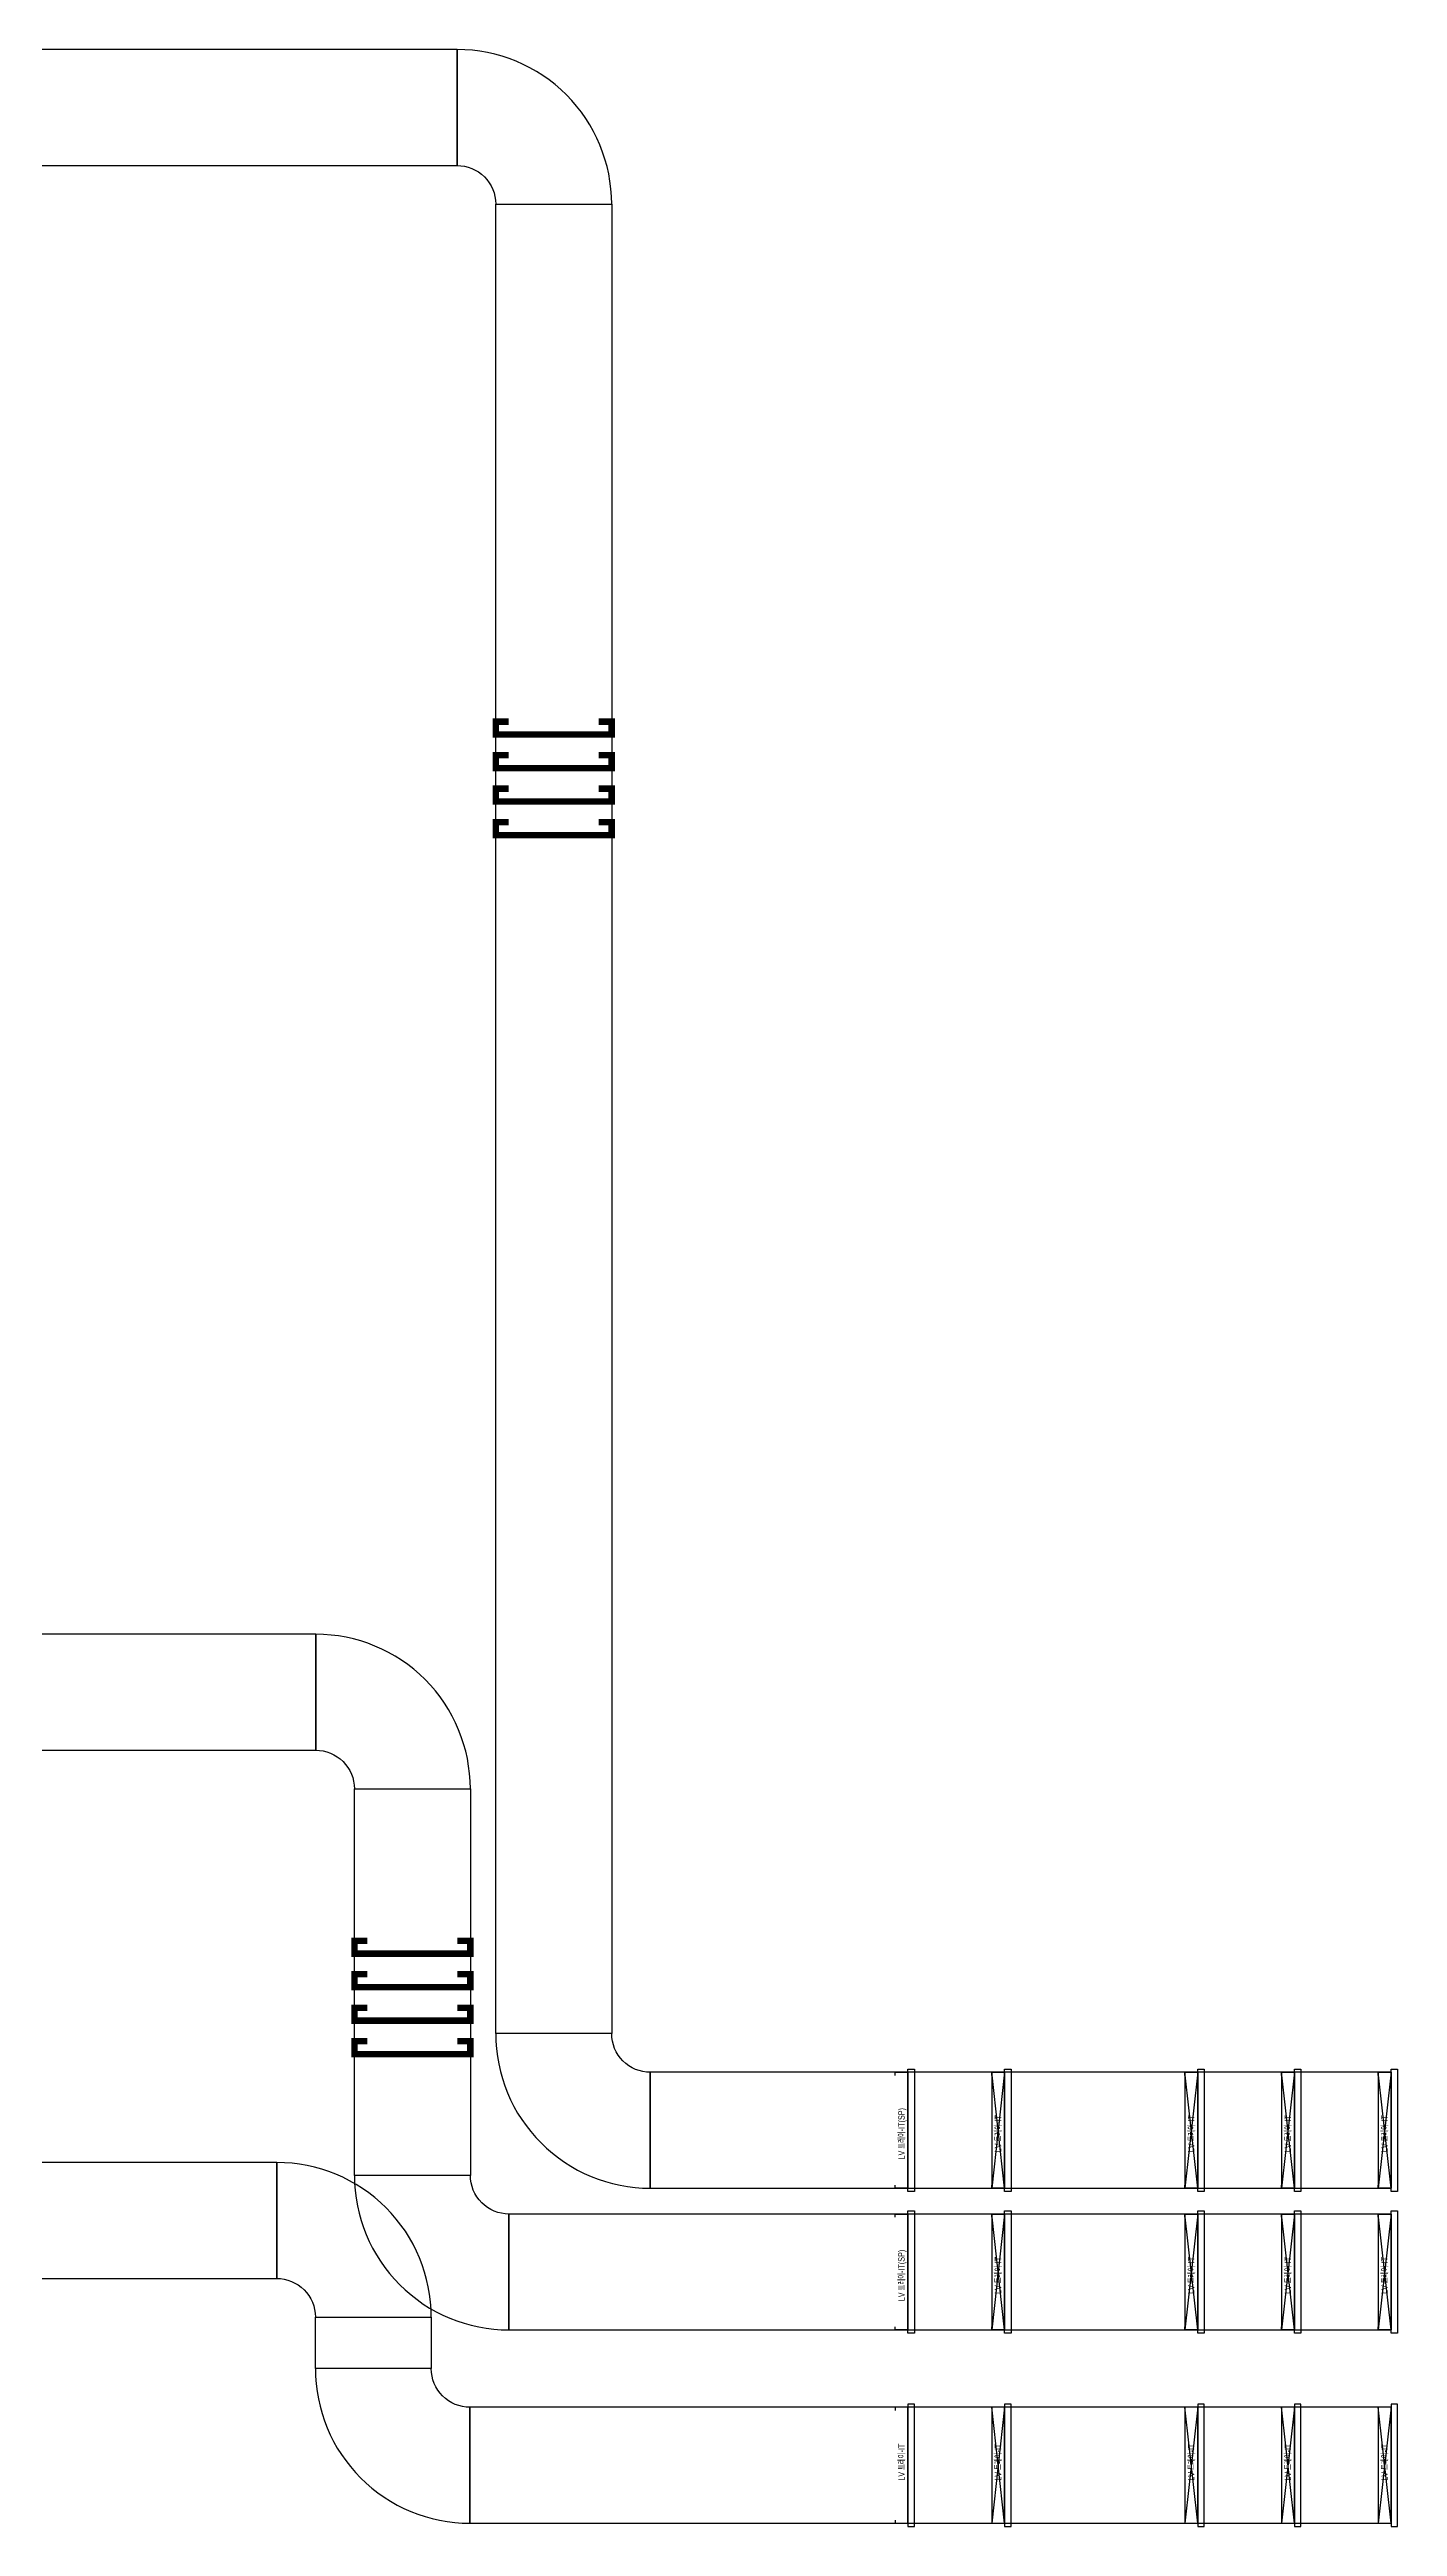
# Model space of a CAD drawing. Header units: millimetres. Extents: x -19577 to 374132, y 182625 to 847314.
# Drawn here: x 165891 to 176354, y 658480 to 677705 of the extents above; entities that cross this region are included whole.
import ezdxf
from ezdxf.enums import TextEntityAlignment as Align

# ---------------------------------------------------------------- set-up
doc = ezdxf.new("R2010")
doc.units = ezdxf.units.MM
doc.header["$LTSCALE"] = 150
doc.layers.add('-----26 Electrical Cable Tray_LV_STSPDU_A', color=181, linetype='Continuous')
doc.layers.add('-----26 Electrical Cable Tray_LV_STSPDU_B', color=41, linetype='Continuous')
doc.styles.add('ELEC', font='Dotum.ttf')

msp = doc.modelspace()

# ---------------------------------------------------------------- linework, layer by layer
at = {"layer": '-----26 Electrical Cable Tray_LV_STSPDU_A', "elevation": 0}
for points in [[(105904, 665405), (105904, 664505), (167957, 664505), (167957, 665405)], [(122104, 665405), (122104, 664505), (167957, 664505), (167957, 665405)], [(135304, 665405), (135304, 664505), (167957, 664505), (167957, 665405)], [(148918, 665405), (148918, 664505), (167957, 664505), (167957, 665405)], [(169157, 661205), (168257, 661205), (168257, 664205), (169157, 664205)], [(169157, 661205), (168257, 661205), (168257, 664205), (169157, 664205)], [(169157, 661205), (168257, 661205), (168257, 664205), (169157, 664205)], [(169157, 661205), (168257, 661205), (168257, 664205), (169157, 664205)], [(169157, 661205), (168257, 661205), (168257, 664205), (169157, 664205)], [(169157, 661205), (168257, 661205), (168257, 664205), (169157, 664205)], [(169157, 661205), (168257, 661205), (168257, 664205), (169157, 664205)], [(169157, 661205), (168257, 661205), (168257, 664205), (169157, 664205)], [(105904, 661305), (105904, 660405), (167654, 660405), (167654, 661305)], [(122104, 661305), (122104, 660405), (167654, 660405), (167654, 661305)], [(135304, 661305), (135304, 660405), (167654, 660405), (167654, 661305)], [(148918, 661305), (148918, 660405), (167654, 660405), (167654, 661305)], [(169457, 660905), (169457, 660005), (174804, 660005), (174804, 660905)], [(169457, 660905), (169457, 660005), (173304, 660005), (173304, 660905)], [(169457, 660905), (169457, 660005), (176304, 660005), (176304, 660905)], [(169457, 660905), (169457, 660005), (173304, 660005), (173304, 660905)], [(169457, 660905), (169457, 660005), (175554, 660005), (175554, 660905)], [(173304, 660005), (173304, 660905), (173204, 660905), (173204, 660005)], [(174804, 660005), (174804, 660905), (174704, 660905), (174704, 660005)], [(175554, 660005), (175554, 660905), (175454, 660905), (175454, 660005)], [(176304, 660005), (176304, 660905), (176204, 660905), (176204, 660005)], [(168854, 659705), (167954, 659705), (167954, 660105), (168854, 660105)], [(168854, 659705), (167954, 659705), (167954, 660105), (168854, 660105)], [(168854, 659705), (167954, 659705), (167954, 660105), (168854, 660105)], [(168854, 659705), (167954, 659705), (167954, 660105), (168854, 660105)], [(168854, 659705), (167954, 659705), (167954, 660105), (168854, 660105)], [(168854, 659705), (167954, 659705), (167954, 660105), (168854, 660105)], [(168854, 659705), (167954, 659705), (167954, 660105), (168854, 660105)], [(168854, 659705), (167954, 659705), (167954, 660105), (168854, 660105)], [(169154, 659405), (169154, 658505), (174804, 658505), (174804, 659405)], [(169154, 659405), (169154, 658505), (173304, 658505), (173304, 659405)], [(169154, 659405), (169154, 658505), (176304, 658505), (176304, 659405)], [(169154, 659405), (169154, 658505), (173304, 658505), (173304, 659405)], [(169154, 659405), (169154, 658505), (175554, 658505), (175554, 659405)], [(173304, 658505), (173304, 659405), (173204, 659405), (173204, 658505)], [(174804, 658505), (174804, 659405), (174704, 659405), (174704, 658505)], [(175554, 658505), (175554, 659405), (175454, 659405), (175454, 658505)], [(176304, 658505), (176304, 659405), (176204, 659405), (176204, 658505)]]:
    msp.add_lwpolyline(points, close=True, dxfattribs=at)
for points in [[(167957, 664505), (167957, 664505, -0.414214), (168257, 664205), (168257, 664205), (169157, 664205, 0.414214), (167957, 665405)], [(167957, 664505), (167957, 664505, -0.414214), (168257, 664205), (168257, 664205), (169157, 664205, 0.414214), (167957, 665405)], [(167957, 664505), (167957, 664505, -0.414214), (168257, 664205), (168257, 664205), (169157, 664205, 0.414214), (167957, 665405)], [(167957, 664505), (167957, 664505, -0.414214), (168257, 664205), (168257, 664205), (169157, 664205, 0.414214), (167957, 665405)], [(167957, 664505), (167957, 664505, -0.414214), (168257, 664205), (168257, 664205), (169157, 664205, 0.414214), (167957, 665405)], [(167957, 664505), (167957, 664505, -0.414214), (168257, 664205), (168257, 664205), (169157, 664205, 0.414214), (167957, 665405)], [(167957, 664505), (167957, 664505, -0.414214), (168257, 664205), (168257, 664205), (169157, 664205, 0.414214), (167957, 665405)], [(167957, 664505), (167957, 664505, -0.414214), (168257, 664205), (168257, 664205), (169157, 664205, 0.414214), (167957, 665405)], [(167654, 660405), (167654, 660405, -0.414214), (167954, 660105), (167954, 660105), (168854, 660105, 0.414214), (167654, 661305)], [(167654, 660405), (167654, 660405, -0.414214), (167954, 660105), (167954, 660105), (168854, 660105, 0.414214), (167654, 661305)], [(167654, 660405), (167654, 660405, -0.414214), (167954, 660105), (167954, 660105), (168854, 660105, 0.414214), (167654, 661305)], [(167654, 660405), (167654, 660405, -0.414214), (167954, 660105), (167954, 660105), (168854, 660105, 0.414214), (167654, 661305)], [(169457, 660905), (169457, 660905, -0.414214), (169157, 661205), (169157, 661205), (168257, 661205, 0.414214), (169457, 660005)], [(169457, 660905), (169457, 660905, -0.414214), (169157, 661205), (169157, 661205), (168257, 661205, 0.414214), (169457, 660005)], [(169457, 660905), (169457, 660905, -0.414214), (169157, 661205), (169157, 661205), (168257, 661205, 0.414214), (169457, 660005)], [(169457, 660905), (169457, 660905, -0.414214), (169157, 661205), (169157, 661205), (168257, 661205, 0.414214), (169457, 660005)], [(169154, 659405), (169154, 659405, -0.414214), (168854, 659705), (168854, 659705), (167954, 659705, 0.414214), (169154, 658505)], [(169154, 659405), (169154, 659405, -0.414214), (168854, 659705), (168854, 659705), (167954, 659705, 0.414214), (169154, 658505)]]:
    msp.add_lwpolyline(points, format="xyb", close=True, dxfattribs=at)
at = {"layer": '-----26 Electrical Cable Tray_LV_STSPDU_A', "ltscale": 7.5, "const_width": 50, "elevation": 0}
for points in [[(169057, 663026), (169157, 663026), (169157, 662926), (168257, 662926), (168257, 663026), (168357, 663026)], [(169057, 663026), (169157, 663026), (169157, 662926), (168257, 662926), (168257, 663026), (168357, 663026)], [(169057, 662766), (169157, 662766), (169157, 662666), (168257, 662666), (168257, 662766), (168357, 662766)], [(169057, 662766), (169157, 662766), (169157, 662666), (168257, 662666), (168257, 662766), (168357, 662766)], [(169057, 662506), (169157, 662506), (169157, 662406), (168257, 662406), (168257, 662506), (168357, 662506)], [(169057, 662506), (169157, 662506), (169157, 662406), (168257, 662406), (168257, 662506), (168357, 662506)], [(169057, 662246), (169157, 662246), (169157, 662146), (168257, 662146), (168257, 662246), (168357, 662246)], [(169057, 662246), (169157, 662246), (169157, 662146), (168257, 662146), (168257, 662246), (168357, 662246)]]:
    msp.add_lwpolyline(points, dxfattribs=at)
at = {"layer": '-----26 Electrical Cable Tray_LV_STSPDU_A', "elevation": 0}
for points in [[(173304, 660005), (173204, 660905)], [(173304, 660905), (173204, 660005)], [(174804, 660005), (174704, 660905)], [(174804, 660905), (174704, 660005)], [(175554, 660005), (175454, 660905)], [(175554, 660905), (175454, 660005)], [(176304, 660005), (176204, 660905)], [(176304, 660905), (176204, 660005)], [(173304, 658505), (173204, 659405)], [(173304, 659405), (173204, 658505)], [(174804, 658505), (174704, 659405)], [(174804, 659405), (174704, 658505)], [(175554, 658505), (175454, 659405)], [(175554, 659405), (175454, 658505)], [(176304, 658505), (176204, 659405)], [(176304, 659405), (176204, 658505)]]:
    msp.add_lwpolyline(points, dxfattribs=at)
at = {"layer": '-----26 Electrical Cable Tray_LV_STSPDU_A'}
msp.add_lwpolyline([(169154, 659405), (169154, 659405, -0.414214), (168854, 659705), (168854, 659705), (167954, 659705, 0.414214), (169154, 658505)], format="xyb", close=True, dxfattribs=at)
msp.add_lwpolyline([(169154, 659405), (169154, 659405, -0.414214), (168854, 659705), (168854, 659705), (167954, 659705, 0.414214), (169154, 658505)], format="xyb", close=True, dxfattribs=at)
at = {"layer": '-----26 Electrical Cable Tray_LV_STSPDU_B', "elevation": 0}
for points in [[(105904, 677705), (105904, 676805), (169054, 676805), (169054, 677705)], [(122104, 677705), (122104, 676805), (169054, 676805), (169054, 677705)], [(135304, 677705), (135304, 676805), (169054, 676805), (169054, 677705)], [(148918, 677705), (148918, 676805), (169054, 676805), (169054, 677705)], [(170254, 662305), (169354, 662305), (169354, 676505), (170254, 676505)], [(170254, 662305), (169354, 662305), (169354, 676505), (170254, 676505)], [(170254, 662305), (169354, 662305), (169354, 676505), (170254, 676505)], [(170254, 662305), (169354, 662305), (169354, 676505), (170254, 676505)], [(170554, 662005), (170554, 661105), (174804, 661105), (174804, 662005)], [(170554, 662005), (170554, 661105), (173304, 661105), (173304, 662005)], [(170554, 662005), (170554, 661105), (176304, 661105), (176304, 662005)], [(170554, 662005), (170554, 661105), (175554, 661105), (175554, 662005)], [(173304, 661105), (173304, 662005), (173204, 662005), (173204, 661105)], [(174804, 661105), (174804, 662005), (174704, 662005), (174704, 661105)], [(175554, 661105), (175554, 662005), (175454, 662005), (175454, 661105)], [(176304, 661105), (176304, 662005), (176204, 662005), (176204, 661105)]]:
    msp.add_lwpolyline(points, close=True, dxfattribs=at)
for points in [[(169054, 676805), (169054, 676805, -0.414214), (169354, 676505), (169354, 676505), (170254, 676505, 0.414214), (169054, 677705)], [(169054, 676805), (169054, 676805, -0.414214), (169354, 676505), (169354, 676505), (170254, 676505, 0.414214), (169054, 677705)], [(169054, 676805), (169054, 676805, -0.414214), (169354, 676505), (169354, 676505), (170254, 676505, 0.414214), (169054, 677705)], [(169054, 676805), (169054, 676805, -0.414214), (169354, 676505), (169354, 676505), (170254, 676505, 0.414214), (169054, 677705)], [(169054, 676805), (169054, 676805, -0.414214), (169354, 676505), (169354, 676505), (170254, 676505, 0.414214), (169054, 677705)], [(169054, 676805), (169054, 676805, -0.414214), (169354, 676505), (169354, 676505), (170254, 676505, 0.414214), (169054, 677705)], [(169054, 676805), (169054, 676805, -0.414214), (169354, 676505), (169354, 676505), (170254, 676505, 0.414214), (169054, 677705)], [(169054, 676805), (169054, 676805, -0.414214), (169354, 676505), (169354, 676505), (170254, 676505, 0.414214), (169054, 677705)], [(170554, 662005), (170554, 662005, -0.414214), (170254, 662305), (170254, 662305), (169354, 662305, 0.414214), (170554, 661105)], [(170554, 662005), (170554, 662005, -0.414214), (170254, 662305), (170254, 662305), (169354, 662305, 0.414214), (170554, 661105)], [(170554, 662005), (170554, 662005, -0.414214), (170254, 662305), (170254, 662305), (169354, 662305, 0.414214), (170554, 661105)], [(170554, 662005), (170554, 662005, -0.414214), (170254, 662305), (170254, 662305), (169354, 662305, 0.414214), (170554, 661105)], [(170554, 662005), (170554, 662005, -0.414214), (170254, 662305), (170254, 662305), (169354, 662305, 0.414214), (170554, 661105)], [(170554, 662005), (170554, 662005, -0.414214), (170254, 662305), (170254, 662305), (169354, 662305, 0.414214), (170554, 661105)], [(170554, 662005), (170554, 662005, -0.414214), (170254, 662305), (170254, 662305), (169354, 662305, 0.414214), (170554, 661105)], [(170554, 662005), (170554, 662005, -0.414214), (170254, 662305), (170254, 662305), (169354, 662305, 0.414214), (170554, 661105)]]:
    msp.add_lwpolyline(points, format="xyb", close=True, dxfattribs=at)
at = {"layer": '-----26 Electrical Cable Tray_LV_STSPDU_B', "ltscale": 7.5, "const_width": 50}
msp.add_lwpolyline([(170154, 672488), (170254, 672488), (170254, 672388), (169354, 672388), (169354, 672488), (169454, 672488)], dxfattribs=at)
msp.add_lwpolyline([(170154, 672488), (170254, 672488), (170254, 672388), (169354, 672388), (169354, 672488), (169454, 672488)], dxfattribs=at)
at = {"layer": '-----26 Electrical Cable Tray_LV_STSPDU_B', "ltscale": 7.5, "const_width": 50, "elevation": 0}
for points in [[(170154, 672228), (170254, 672228), (170254, 672128), (169354, 672128), (169354, 672228), (169454, 672228)], [(170154, 672228), (170254, 672228), (170254, 672128), (169354, 672128), (169354, 672228), (169454, 672228)], [(170154, 671968), (170254, 671968), (170254, 671868), (169354, 671868), (169354, 671968), (169454, 671968)], [(170154, 671968), (170254, 671968), (170254, 671868), (169354, 671868), (169354, 671968), (169454, 671968)], [(170154, 671708), (170254, 671708), (170254, 671608), (169354, 671608), (169354, 671708), (169454, 671708)], [(170154, 671708), (170254, 671708), (170254, 671608), (169354, 671608), (169354, 671708), (169454, 671708)]]:
    msp.add_lwpolyline(points, dxfattribs=at)
at = {"layer": '-----26 Electrical Cable Tray_LV_STSPDU_B', "elevation": 0}
for points in [[(173304, 661105), (173204, 662005)], [(173304, 662005), (173204, 661105)], [(174804, 661105), (174704, 662005)], [(174804, 662005), (174704, 661105)], [(175554, 661105), (175454, 662005)], [(175554, 662005), (175454, 661105)], [(176304, 661105), (176204, 662005)], [(176304, 662005), (176204, 661105)]]:
    msp.add_lwpolyline(points, dxfattribs=at)
at = {"color": 0, "elevation": 0}
for points in [[(172454, 661980), (172454, 662005), (172554, 662005), (172554, 661105), (172454, 661105), (172454, 661130)], [(172554, 662030), (172604, 662030), (172604, 661080), (172554, 661080), (172554, 662030)], [(173204, 661980), (173204, 662005), (173304, 662005), (173304, 661105), (173204, 661105), (173204, 661130)], [(173304, 662030), (173354, 662030), (173354, 661080), (173304, 661080), (173304, 662030)], [(174704, 661980), (174704, 662005), (174804, 662005), (174804, 661105), (174704, 661105), (174704, 661130)], [(174804, 662030), (174854, 662030), (174854, 661080), (174804, 661080), (174804, 662030)], [(175454, 661980), (175454, 662005), (175554, 662005), (175554, 661105), (175454, 661105), (175454, 661130)], [(175554, 662030), (175604, 662030), (175604, 661080), (175554, 661080), (175554, 662030)], [(176204, 661980), (176204, 662005), (176304, 662005), (176304, 661105), (176204, 661105), (176204, 661130)], [(176304, 662030), (176354, 662030), (176354, 661080), (176304, 661080), (176304, 662030)], [(172454, 660880), (172454, 660905), (172554, 660905), (172554, 660005), (172454, 660005), (172454, 660030)], [(172554, 660930), (172604, 660930), (172604, 659980), (172554, 659980), (172554, 660930)], [(173204, 660880), (173204, 660905), (173304, 660905), (173304, 660005), (173204, 660005), (173204, 660030)], [(173304, 660930), (173354, 660930), (173354, 659980), (173304, 659980), (173304, 660930)], [(174704, 660880), (174704, 660905), (174804, 660905), (174804, 660005), (174704, 660005), (174704, 660030)], [(174804, 660930), (174854, 660930), (174854, 659980), (174804, 659980), (174804, 660930)], [(175454, 660880), (175454, 660905), (175554, 660905), (175554, 660005), (175454, 660005), (175454, 660030)], [(175554, 660930), (175604, 660930), (175604, 659980), (175554, 659980), (175554, 660930)], [(176204, 660880), (176204, 660905), (176304, 660905), (176304, 660005), (176204, 660005), (176204, 660030)], [(176304, 660930), (176354, 660930), (176354, 659980), (176304, 659980), (176304, 660930)], [(172554, 658480), (172604, 658480), (172604, 659430), (172554, 659430), (172554, 658480)], [(173304, 658480), (173354, 658480), (173354, 659430), (173304, 659430), (173304, 658480)], [(174804, 658480), (174854, 658480), (174854, 659430), (174804, 659430), (174804, 658480)], [(175554, 658480), (175604, 658480), (175604, 659430), (175554, 659430), (175554, 658480)], [(176304, 658480), (176354, 658480), (176354, 659430), (176304, 659430), (176304, 658480)], [(172454, 658530), (172454, 658505), (172554, 658505), (172554, 659405), (172454, 659405), (172454, 659380)], [(173204, 658530), (173204, 658505), (173304, 658505), (173304, 659405), (173204, 659405), (173204, 659380)], [(174704, 658530), (174704, 658505), (174804, 658505), (174804, 659405), (174704, 659405), (174704, 659380)], [(175454, 658530), (175454, 658505), (175554, 658505), (175554, 659405), (175454, 659405), (175454, 659380)], [(176204, 658530), (176204, 658505), (176304, 658505), (176304, 659405), (176204, 659405), (176204, 659380)]]:
    msp.add_lwpolyline(points, dxfattribs=at)

# ---------------------------------------------------------------- texts
at = {"color": 0, "style": 'ELEC', "width": 0.7}
for s, p in [('LV 트레이-IT(SP)', (172503, 661528)), ('LV 트레이-IT', (173253, 661528)), ('LV 트레이-IT', (174753, 661528)), ('LV 트레이-IT', (175503, 661528)), ('LV 트레이-IT', (176253, 661528)), ('LV 트레이-IT(SP)', (172503, 660428)), ('LV 트레이-IT', (173253, 660428)), ('LV 트레이-IT', (174753, 660428)), ('LV 트레이-IT', (175503, 660428)), ('LV 트레이-IT', (176253, 660428)), ('LV 트레이-IT', (172503, 658979)), ('LV 트레이-IT', (173253, 658979)), ('LV 트레이-IT', (174753, 658979)), ('LV 트레이-IT', (175503, 658979)), ('LV 트레이-IT', (176253, 658979))]:
    msp.add_text(s, height=50, rotation=90, dxfattribs=at).set_placement(p, align=Align.MIDDLE_CENTER)

doc.saveas('drawing.dxf')
